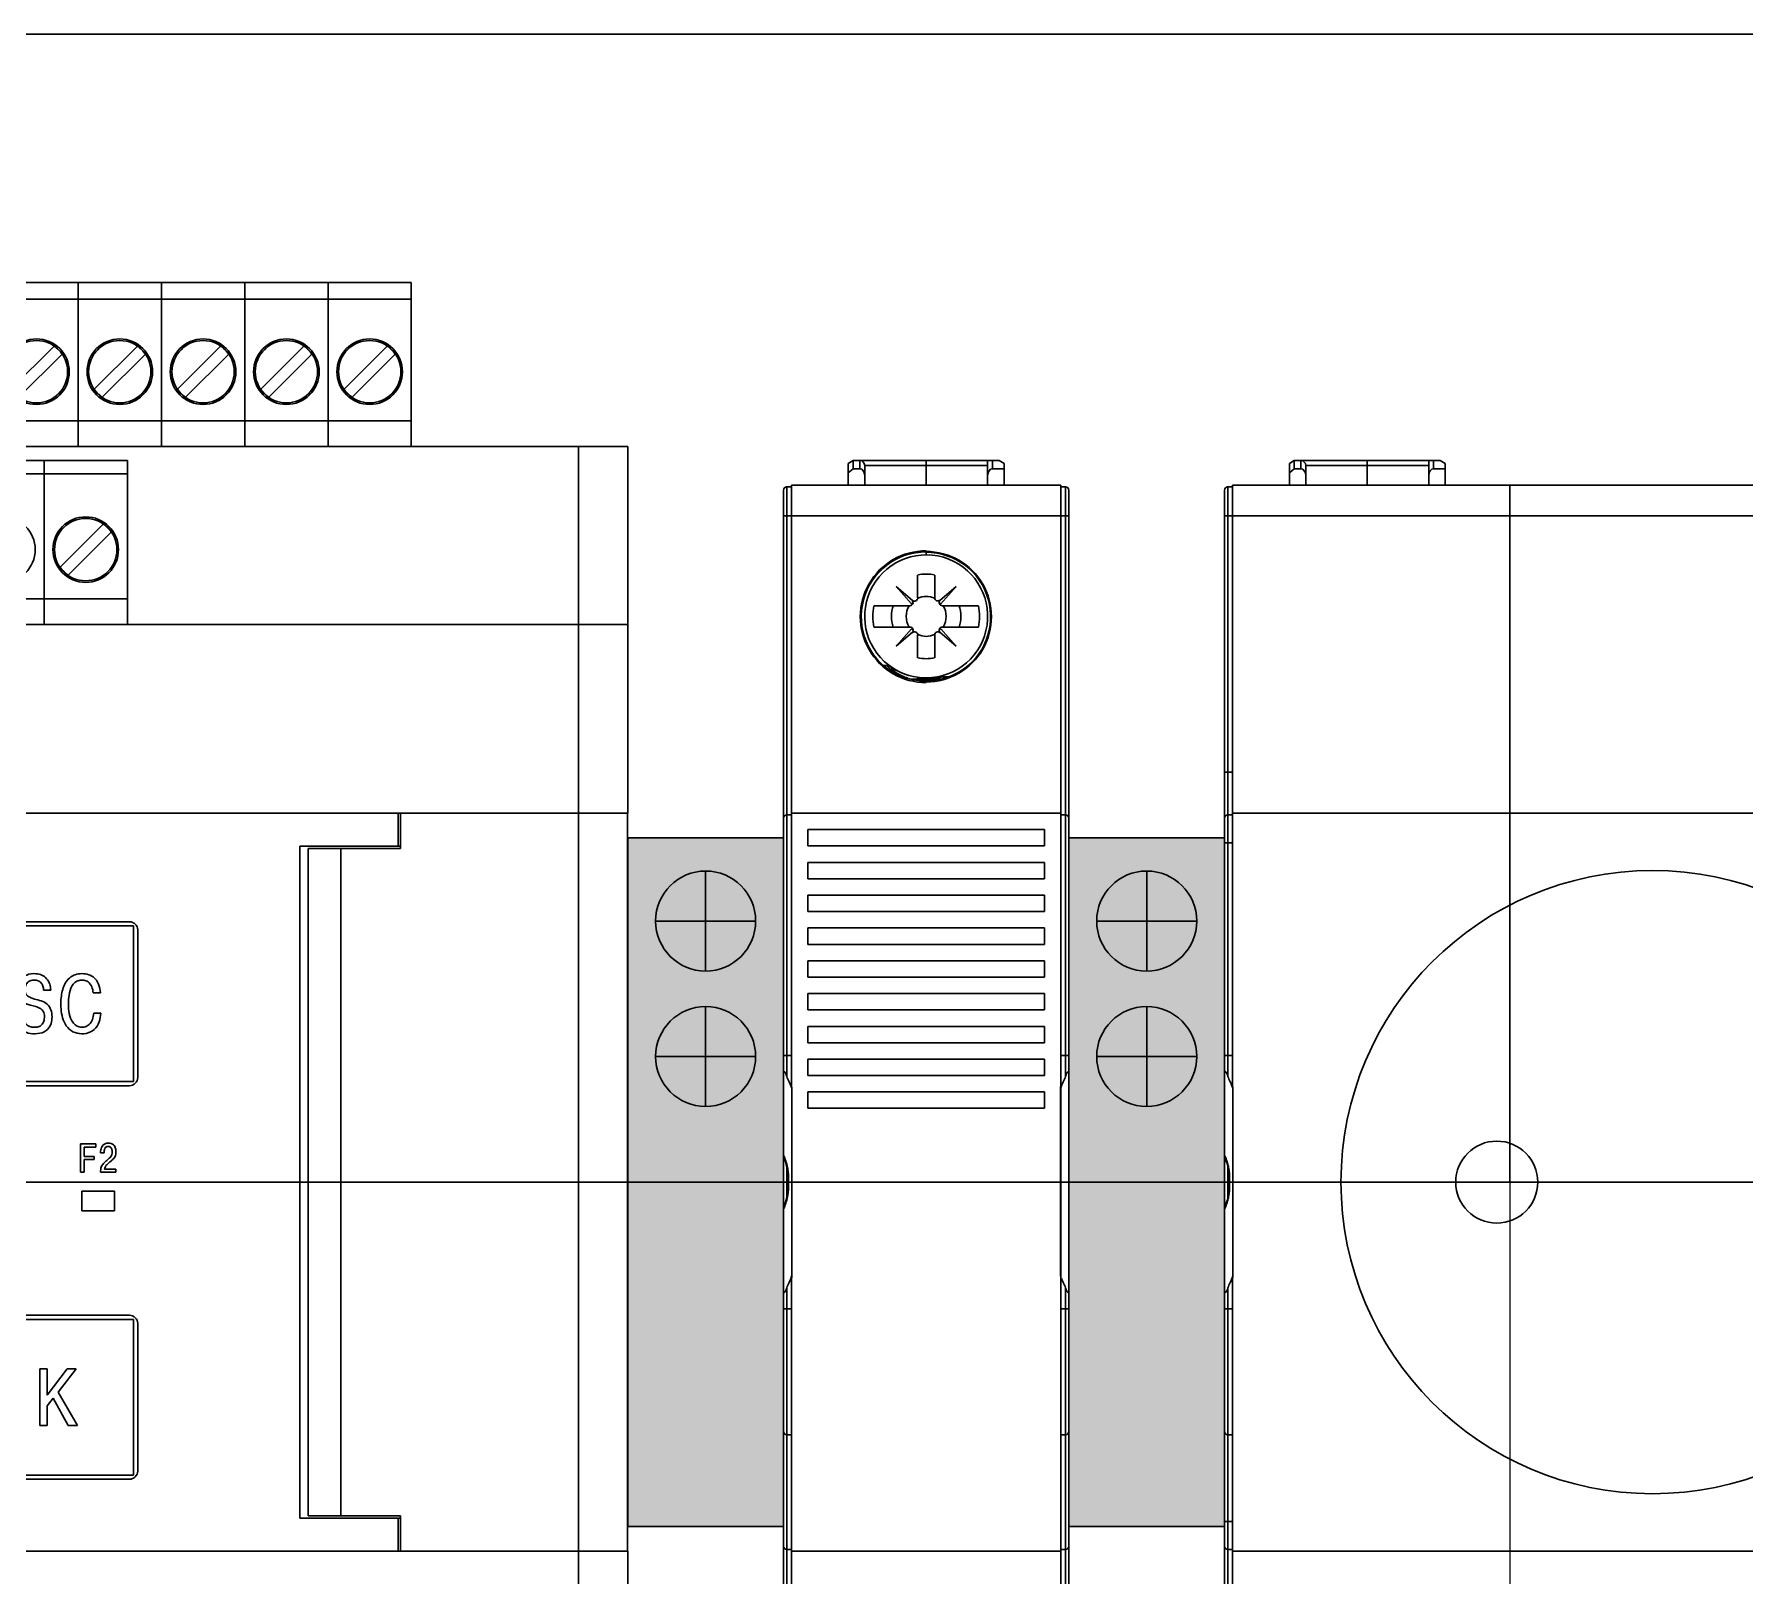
# Model space of a CAD drawing. Header units: millimetres. Extents: x 0 to 53000, y -591 to 24400.
# Drawn here: x 11637.1 to 11741.4, y 2827.8 to 2921.8 of the extents above; entities that cross this region are included whole.
import ezdxf
from ezdxf.enums import TextEntityAlignment as Align

# ---------------------------------------------------------------- set-up
doc = ezdxf.new("R2010")
doc.units = ezdxf.units.MM
doc.layers.add('КК перф 40х60', color=6, linetype='Continuous', lineweight=30)
doc.layers.add('Основная', color=7, linetype='Continuous', lineweight=30)
doc.layers.add('Привязки', color=2, linetype='Continuous', lineweight=0, plot=False, transparency=0.8)
doc.styles.add('текст', font='isocpeui.ttf')

# ---------------------------------------------------------------- blocks, each defined once
blk = doc.blocks.new('Звонок HA')
at = {"layer": 'Основная'}
for p, q in [((4.25, 44), (3.95, 43.83)), ((3.95, 42.5), (3.95, 43.83)), ((4.25, 43.5), (4.25, 44)), ((13.15, 44), (4.25, 44)), ((4.65, 43.5), (4.65, 44)), ((8.7, 42.5), (8.7, 44)), ((12.45, 42.5), (12.45, 44)), ((12.75, 44), (12.75, 43.5)), ((13.45, 43.83), (13.15, 44)), ((13.45, 42.5), (13.45, 43.83)), ((4.25, 43.5), (3.95, 43.26)), ((4.25, 43.5), (4.65, 43.5)), ((4.95, 42.5), (4.95, 43.7)), ((12.45, 43.7), (4.95, 43.7)), ((12.75, 43.5), (13.45, 43.5)), ((0, 42.2), (0, 6.61)), ((0.2, 42.4), (0.2, 6.45)), ((0.2, 42.4), (0.49, 42.4)), ((0.49, 5.74), (0.49, 42.5)), ((16.91, 42.5), (0.49, 42.5)), ((16.91, 5.74), (16.91, 42.5)), ((16.91, -42.5), (16.91, 42.5)), ((17.2, 42.4), (16.91, 42.4)), ((17.2, 6.45), (17.2, 42.4)), ((17.4, -42.2), (17.4, 42.2)), ((0.2, 40.63), (0.49, 40.63)), ((16.91, 40.64), (0.49, 40.64)), ((17.2, 40.63), (16.91, 40.63)), ((8.7, 38.43), (8.35, 38.43)), ((8.7, 38.42), (8.7, 38.47)), ((8.7, 38.42), (8.7, 38.25)), ((8.18, 35.63), (8.18, 37.02)), ((9.22, 37.02), (9.22, 35.64)), ((6.88, 36.32), (7.8, 35.26)), ((7.87, 35.46), (6.88, 36.32)), ((10.52, 36.32), (9.53, 35.46)), ((9.6, 35.26), (10.52, 36.32)), ((5.52, 35.15), (7.7, 35.15)), ((7.8, 35.26), (7.9, 35.37)), ((9.5, 35.37), (9.6, 35.26)), ((9.69, 35.15), (11.89, 35.15)), ((7.71, 33.85), (5.52, 33.85)), ((7.8, 33.74), (6.88, 32.68)), ((6.88, 32.68), (7.89, 33.55)), ((7.91, 33.63), (7.8, 33.74)), ((9.6, 33.74), (9.5, 33.63)), ((9.53, 33.54), (10.52, 32.68)), ((10.52, 32.68), (9.6, 33.74)), ((11.89, 33.85), (9.69, 33.85)), ((8.18, 33.36), (8.18, 31.98)), ((9.22, 33.36), (9.22, 31.98)), ((6.09, 31.51), (6.33, 31.51)), ((6.93, 31), (6.82, 31)), ((7.41, 30.77), (7.34, 30.77)), ((8.7, 30.73), (7.8, 30.67)), ((8.7, 30.65), (8.08, 30.6)), ((8.7, 30.75), (8.7, 30.73)), ((8.7, 30.65), (8.7, 30.73)), ((8.7, 30.5), (8.7, 30.65)), ((8.7, 30.65), (9.5, 30.65)), ((8.89, 30.59), (8.7, 30.59)), ((10.08, 30.81), (9.63, 30.81)), ((0.2, 22.4), (0.49, 22.4)), ((16.91, 22.5), (0.49, 22.5)), ((0.49, 22.5), (1.49, 22.5)), ((16.91, 22.5), (15.91, 22.5)), ((17.2, 22.4), (16.91, 22.4)), ((15.91, 21.5), (1.49, 21.5)), ((1.49, 21.5), (1.49, 20.5)), ((15.91, 20.5), (15.91, 21.5)), ((1.49, 20.5), (15.91, 20.5)), ((15.91, 19.5), (1.49, 19.5)), ((1.49, 19.5), (1.49, 18.5)), ((15.91, 18.5), (15.91, 19.5)), ((1.49, 18.5), (15.91, 18.5)), ((15.91, 17.5), (1.49, 17.5)), ((1.49, 17.5), (1.49, 16.5)), ((15.91, 16.5), (15.91, 17.5)), ((1.49, 16.5), (15.91, 16.5)), ((15.91, 15.5), (1.49, 15.5)), ((1.49, 15.5), (1.49, 14.5)), ((15.91, 14.5), (15.91, 15.5)), ((1.49, 14.5), (15.91, 14.5)), ((15.91, 13.5), (1.49, 13.5)), ((1.49, 13.5), (1.49, 12.5)), ((15.91, 12.5), (15.91, 13.5)), ((1.49, 12.5), (15.91, 12.5)), ((15.91, 11.5), (1.49, 11.5)), ((1.49, 11.5), (1.49, 10.5)), ((15.91, 10.5), (15.91, 11.5)), ((1.49, 10.5), (15.91, 10.5)), ((15.91, 9.5), (1.49, 9.5)), ((1.49, 9.5), (1.49, 8.5)), ((15.91, 8.5), (15.91, 9.5)), ((1.49, 8.5), (15.91, 8.5)), ((0.2, 7.73), (0.49, 7.73)), ((15.91, 7.5), (1.49, 7.5)), ((1.49, 7.5), (1.49, 6.5)), ((15.91, 6.5), (15.91, 7.5)), ((17.2, 7.73), (16.91, 7.73)), ((0, -6.61), (0, 6.61)), ((1.49, 6.5), (15.91, 6.5)), ((0.45, 5.88), (0.49, 5.88)), ((0.5, -5.73), (0.5, 5.73)), ((15.91, 5.5), (1.49, 5.5)), ((1.49, 5.5), (1.49, 4.5)), ((15.91, 4.5), (15.91, 5.5)), ((16.9, 5.73), (16.9, -5.73)), ((16.95, 5.88), (16.91, 5.88)), ((1.49, 4.5), (15.91, 4.5)), ((0.2, -0.96), (0.2, 0.96)), ((0.45, -5.88), (0.49, -5.88)), ((0.49, -42.5), (0.49, -5.74)), ((16.91, -42.5), (16.91, -5.74)), ((0, -6.61), (0, -42.2)), ((0.2, -6.45), (0.2, -42.4)), ((17.2, -42.4), (17.2, -6.45)), ((0.2, -7.73), (0.49, -7.73)), ((17.2, -7.73), (16.91, -7.73)), ((0.2, -15.4), (0.49, -15.4)), ((17.2, -15.4), (16.91, -15.4)), ((0.2, -22.4), (0.49, -22.4)), ((16.91, -22.5), (0.49, -22.5)), ((17.2, -22.4), (16.91, -22.4))]:
    blk.add_line(p, q, dxfattribs=at)
for points in [[(6.94, 31.02), (6.91, 31.04), (6.87, 31.06), (6.84, 31.08), (6.82, 31.1), (6.79, 31.12), (6.77, 31.14), (6.75, 31.15), (6.73, 31.16), (6.72, 31.18), (6.7, 31.19), (6.69, 31.2), (6.68, 31.2), (6.68, 31.21), (6.67, 31.21), (6.67, 31.21)], [(7.46, 30.77), (7.4, 30.8), (7.34, 30.82), (7.28, 30.85), (7.22, 30.87), (7.17, 30.9), (7.12, 30.92), (7.07, 30.95), (7.02, 30.97), (6.98, 31), (6.94, 31.02)], [(7.61, 30.72), (7.53, 30.75), (7.46, 30.77)], [(8.7, 30.55), (8.61, 30.55), (8.5, 30.55), (8.4, 30.56), (8.3, 30.57), (8.2, 30.58), (8.1, 30.6), (8.01, 30.62), (7.92, 30.63), (7.84, 30.65), (7.76, 30.68), (7.68, 30.7), (7.61, 30.72)], [(0.03, 1.45), (0.06, 1.39), (0.12, 1.24), (0.17, 1.08), (0.21, 0.93), (0.24, 0.77), (0.26, 0.62), (0.28, 0.46), (0.29, 0.31), (0.3, 0.15), (0.3, 0)], [(0.3, 0), (0.3, -0.14), (0.29, -0.3), (0.28, -0.46), (0.26, -0.62), (0.24, -0.77), (0.21, -0.93), (0.17, -1.08), (0.12, -1.23), (0.06, -1.39), (0.03, -1.45)]]:
    blk.add_lwpolyline(points, dxfattribs=at)
for centre, radius, start, end in [((4.65, 43.7), 0.3, 0, 90), ((0.2, 42.2), 0.2, 90, 180), ((0.2, 42.2), 0.2, 98.0214, 100.1321), ((17.2, 42.2), 0.2, 0, 90), ((8.7, 34.5), 3.75, 270, 237.5106), ((8.7, 34.5), 2.58, 78.463, 101.537), ((7.7, 35.35), 0.2, 270, 45.4387), ((7.99, 35.63), 0.2, 225.4387, 0), ((8.7, 34.5), 1.22, 65.0308, 114.9692), ((9.41, 35.64), 0.2, 180, 314.427), ((9.69, 35.35), 0.2, 134.427, 270), ((8.7, 34.5), 3.25, 168.463, 191.537), ((8.7, 34.5), 2.12, 162.1391, 197.8609), ((8.7, 34.5), 1.22, 147.8061, 180), ((8.7, 34.5), 1.22, 180, 212.1939), ((8.7, 34.5), 1.22, 327.8061, 32.1939), ((8.7, 34.5), 2.12, 342.1391, 17.8609), ((8.7, 34.5), 3.25, 348.4677, 11.5323), ((7.71, 33.65), 0.2, 313.0821, 90), ((7.99, 33.36), 0.2, 0, 133.0821), ((8.7, 34.5), 1.22, 245.0308, 294.9692), ((9.41, 33.36), 0.2, 45.573, 180), ((9.69, 33.65), 0.2, 90, 225.573), ((8.7, 34.5), 3.75, 237.5102, 270), ((8.7, 34.5), 2.58, 258.463, 281.537), ((8.66, 33.99), 3.43, 248.4437, 251.0613), ((8.72, 34.26), 3.71, 269.0949, 269.6269), ((0.2, 22.2), 0.2, 90, 180), ((17.2, 22.2), 0.2, 0, 90), ((-3.27, 0.06), 3.63, 25.1846, 25.5893), ((-3.27, -0.06), 3.63, 334.4106, 334.8154), ((0.2, -15.2), 0.2, 180, 270), ((17.2, -15.2), 0.2, 270, 0), ((0.2, -22.2), 0.2, 180, 270), ((17.2, -22.2), 0.2, 270, 0)]:
    blk.add_arc(centre, radius, start, end, dxfattribs=at)
for centre, major_axis, ratio, start_param, end_param in [((4.65, 43.08), (0, 0.424), 0.707107, -1.570796, 0), ((12.75, 43.08), (0, -0.424), 0.707107, 3.141593, 4.712389), ((8.7, 34.48), (-0.96, 3.84), 0.999989, -0.244062, 2.364686), ((8.7, 34.48), (0, 4.02), 0.99999, 0, 3.141593), ((8.7, 34.48), (0, 3.98), 0.999992, -3.141593, 0), ((8.7, 34.48), (0.49, 3.9), 0.999992, -2.464465, 0.123964), ((8.69, 34.14), (0.08, 3.61), 0.995002, 2.648644, 2.797291)]:
    blk.add_ellipse(centre, major_axis=major_axis, ratio=ratio, start_param=start_param, end_param=end_param, dxfattribs=at)
for points, knots in [([(0, 40.62), (0, 40.62), (0, 40.62), (0, 40.62), (0.01, 40.62), (0.02, 40.62), (0.04, 40.63), (0.06, 40.63), (0.09, 40.63), (0.12, 40.63), (0.16, 40.63), (0.19, 40.63), (0.2, 40.63)], [0, 0, 0, 0, 0.008294, 0.024077, 0.048626, 0.082035, 0.174467, 0.298258, 0.448803, 0.620399, 0.806492, 1, 1, 1, 1]), ([(17.4, 40.62), (17.4, 40.62), (17.4, 40.62), (17.4, 40.62), (17.39, 40.62), (17.38, 40.62), (17.36, 40.63), (17.34, 40.63), (17.31, 40.63), (17.28, 40.63), (17.24, 40.63), (17.21, 40.63), (17.2, 40.63)], [0, 0, 0, 0, 0.008294, 0.024077, 0.048626, 0.082035, 0.174467, 0.298258, 0.448803, 0.620399, 0.806492, 1, 1, 1, 1]), ([(6.33, 31.51), (6.33, 31.51), (6.33, 31.51), (6.32, 31.51), (6.32, 31.5), (6.32, 31.5), (6.32, 31.49), (6.32, 31.49), (6.32, 31.48), (6.33, 31.47), (6.35, 31.45), (6.37, 31.42), (6.4, 31.39), (6.43, 31.36), (6.47, 31.32), (6.54, 31.26), (6.64, 31.19), (6.77, 31.09), (6.87, 31.03), (6.93, 31)], [0, 0, 0, 0, 0.007018, 0.012553, 0.017389, 0.022644, 0.029231, 0.037639, 0.048102, 0.06074, 0.092744, 0.133867, 0.184095, 0.243299, 0.311264, 0.3877, 0.564453, 0.769976, 1, 1, 1, 1]), ([(6.69, 31.34), (6.64, 31.36), (6.58, 31.39), (6.5, 31.44), (6.45, 31.46), (6.41, 31.48), (6.38, 31.5), (6.35, 31.51), (6.34, 31.51), (6.33, 31.51)], [0, 0, 0, 0, 0.379747, 0.538845, 0.676267, 0.791342, 0.883621, 0.952977, 1, 1, 1, 1]), ([(6.67, 31.21), (6.66, 31.22), (6.65, 31.23), (6.63, 31.25), (6.61, 31.27), (6.6, 31.28), (6.59, 31.29), (6.59, 31.3), (6.59, 31.3), (6.59, 31.31), (6.59, 31.31), (6.6, 31.31), (6.6, 31.31), (6.6, 31.31)], [0, 0, 0, 0, 0.240117, 0.4434, 0.609549, 0.738805, 0.832444, 0.867128, 0.895132, 0.918769, 0.941698, 0.967862, 1, 1, 1, 1]), ([(6.6, 31.31), (6.6, 31.31), (6.61, 31.31), (6.63, 31.31), (6.65, 31.3), (6.69, 31.29), (6.73, 31.27), (6.79, 31.25), (6.88, 31.21), (6.95, 31.18), (7, 31.16)], [0, 0, 0, 0, 0.019291, 0.044246, 0.111993, 0.203835, 0.319392, 0.457899, 0.618335, 1, 1, 1, 1]), ([(7.4, 30.8), (7.31, 30.83), (7.16, 30.9), (6.96, 31.01), (6.81, 31.1), (6.72, 31.17), (6.69, 31.2), (6.67, 31.21)], [0, 0, 0, 0, 0.31596, 0.595391, 0.826826, 0.921237, 1, 1, 1, 1]), ([(7.54, 30.72), (7.54, 30.72), (7.53, 30.72), (7.52, 30.72), (7.51, 30.72), (7.48, 30.73), (7.46, 30.74), (7.44, 30.74), (7.4, 30.75), (7.36, 30.77), (7.3, 30.79), (7.25, 30.81), (7.19, 30.83), (7.12, 30.86), (7.02, 30.9), (6.91, 30.95), (6.8, 31.01), (6.73, 31.05), (6.7, 31.07)], [0, 0, 0, 0, 0.005458, 0.013291, 0.03389, 0.058559, 0.085593, 0.114115, 0.143649, 0.204724, 0.267565, 0.331589, 0.39648, 0.46205, 0.594753, 0.729025, 0.864326, 1, 1, 1, 1]), ([(7.41, 30.77), (7.42, 30.77), (7.43, 30.76), (7.46, 30.75), (7.48, 30.75), (7.49, 30.74), (7.5, 30.74), (7.51, 30.73), (7.52, 30.73), (7.53, 30.73), (7.53, 30.72), (7.53, 30.72), (7.54, 30.72), (7.54, 30.72), (7.54, 30.72), (7.54, 30.72), (7.54, 30.72), (7.54, 30.72), (7.54, 30.72), (7.54, 30.72)], [0, 0, 0, 0, 0.177438, 0.349744, 0.514857, 0.593714, 0.669295, 0.740714, 0.806733, 0.865693, 0.915298, 0.935731, 0.952732, 0.965958, 0.975151, 0.98038, 0.983704, 0.989826, 1, 1, 1, 1]), ([(8.67, 30.55), (8.47, 30.55), (8.09, 30.59), (7.72, 30.68), (7.54, 30.74)], [0, 0, 0, 0, 0.512397, 1, 1, 1, 1]), ([(9.63, 30.81), (9.62, 30.81), (9.6, 30.81), (9.57, 30.8), (9.54, 30.8), (9.47, 30.79), (9.39, 30.78), (9.27, 30.76), (9.13, 30.75), (8.94, 30.73), (8.8, 30.73), (8.7, 30.73)], [0, 0, 0, 0, 0.023304, 0.05548, 0.095738, 0.143181, 0.255996, 0.387171, 0.531126, 0.683471, 1, 1, 1, 1]), ([(8.7, 30.65), (8.76, 30.65), (8.88, 30.65), (9.06, 30.66), (9.2, 30.68), (9.31, 30.7), (9.38, 30.72), (9.45, 30.73), (9.5, 30.75), (9.54, 30.76), (9.56, 30.77), (9.58, 30.77), (9.6, 30.78), (9.62, 30.79), (9.63, 30.79), (9.64, 30.8), (9.64, 30.8), (9.64, 30.8), (9.64, 30.8), (9.64, 30.81), (9.64, 30.81), (9.64, 30.81), (9.63, 30.81), (9.63, 30.81), (9.63, 30.81)], [0, 0, 0, 0, 0.186183, 0.368913, 0.543145, 0.625037, 0.702028, 0.772811, 0.835875, 0.863994, 0.889549, 0.912325, 0.932118, 0.948739, 0.962035, 0.971902, 0.975546, 0.978354, 0.981777, 0.98313, 0.984932, 0.987454, 0.990789, 1, 1, 1, 1]), ([(8.7, 30.59), (8.72, 30.59), (8.76, 30.59), (8.8, 30.59), (8.82, 30.59)], [0, 0, 0, 0, 0.516289, 1, 1, 1, 1]), ([(8.82, 30.59), (8.9, 30.59), (9.07, 30.59), (9.4, 30.63), (9.82, 30.72), (10.3, 30.89), (10.61, 31.05), (10.76, 31.14)], [0, 0, 0, 0, 0.121776, 0.244126, 0.491017, 0.74288, 1, 1, 1, 1]), ([(0, 7.72), (0, 7.72), (0, 7.72), (0, 7.73), (0.01, 7.73), (0.02, 7.73), (0.02, 7.73), (0.03, 7.73), (0.05, 7.73), (0.06, 7.73), (0.09, 7.73), (0.12, 7.73), (0.16, 7.73), (0.19, 7.73), (0.2, 7.73)], [0, 0, 0, 0, 0.006112, 0.020951, 0.045011, 0.078174, 0.120154, 0.170571, 0.228947, 0.294727, 0.44592, 0.618366, 0.805443, 1, 1, 1, 1]), ([(17.4, 7.72), (17.4, 7.72), (17.4, 7.72), (17.4, 7.73), (17.39, 7.73), (17.38, 7.73), (17.38, 7.73), (17.37, 7.73), (17.35, 7.73), (17.34, 7.73), (17.31, 7.73), (17.28, 7.73), (17.24, 7.73), (17.21, 7.73), (17.2, 7.73)], [0, 0, 0, 0, 0.006113, 0.020951, 0.045012, 0.078173, 0.120154, 0.170572, 0.228946, 0.294729, 0.44592, 0.618367, 0.805444, 1, 1, 1, 1]), ([(0.2, 6.45), (0.19, 6.47), (0.18, 6.51), (0.16, 6.56), (0.14, 6.6), (0.13, 6.62), (0.11, 6.65), (0.1, 6.68), (0.09, 6.7), (0.08, 6.71), (0.07, 6.72), (0.06, 6.73), (0.05, 6.74), (0.04, 6.74), (0.04, 6.75), (0.03, 6.74), (0.02, 6.73), (0.01, 6.71), (0, 6.67), (0, 6.63), (0, 6.61)], [0, 0, 0, 0, 0.12543, 0.250803, 0.31323, 0.375277, 0.4367, 0.497111, 0.555848, 0.584244, 0.611678, 0.637778, 0.662035, 0.684082, 0.694716, 0.705833, 0.732341, 0.765588, 0.841215, 1, 1, 1, 1]), ([(0.45, 5.88), (0.43, 5.92), (0.4, 6), (0.31, 6.19), (0.24, 6.34), (0.2, 6.45)], [0, 0, 0, 0, 0.192809, 0.427431, 1, 1, 1, 1]), ([(17.2, 6.45), (17.16, 6.34), (17.09, 6.19), (17, 6), (16.97, 5.92), (16.95, 5.88)], [0, 0, 0, 0, 0.572569, 0.807191, 1, 1, 1, 1]), ([(17.4, 6.61), (17.4, 6.63), (17.4, 6.67), (17.39, 6.71), (17.38, 6.73), (17.37, 6.74), (17.36, 6.75), (17.36, 6.74), (17.35, 6.74), (17.34, 6.73), (17.33, 6.72), (17.32, 6.71), (17.31, 6.7), (17.3, 6.68), (17.29, 6.65), (17.27, 6.62), (17.26, 6.6), (17.24, 6.56), (17.22, 6.51), (17.21, 6.47), (17.2, 6.45)], [0, 0, 0, 0, 0.158787, 0.234419, 0.267664, 0.294174, 0.305289, 0.315921, 0.337967, 0.362224, 0.388323, 0.415756, 0.444153, 0.502889, 0.5633, 0.624723, 0.68677, 0.749197, 0.87457, 1, 1, 1, 1]), ([(0.49, 5.74), (0.49, 5.75), (0.48, 5.8), (0.46, 5.85), (0.45, 5.88)], [0, 0, 0, 0, 0.255977, 1, 1, 1, 1]), ([(0.49, 5.85), (0.49, 5.84), (0.5, 5.8), (0.5, 5.76), (0.5, 5.73)], [0, 0, 0, 0, 0.243379, 1, 1, 1, 1]), ([(16.9, 5.73), (16.9, 5.74), (16.9, 5.78), (16.9, 5.82), (16.91, 5.85)], [0, 0, 0, 0, 0.257159, 1, 1, 1, 1]), ([(16.95, 5.88), (16.95, 5.87), (16.93, 5.82), (16.92, 5.78), (16.91, 5.74)], [0, 0, 0, 0, 0.245337, 1, 1, 1, 1]), ([(0.03, 1.45), (0.02, 1.47), (0, 1.52), (0, 1.57), (0, 1.6)], [0, 0, 0, 0, 0.495069, 1, 1, 1, 1]), ([(0.01, 1.61), (0.04, 1.55), (0.09, 1.43), (0.15, 1.25), (0.21, 1.06), (0.25, 0.86), (0.28, 0.66), (0.31, 0.37), (0.31, 0.15), (0.31, 0)], [0, 0, 0, 0, 0.113595, 0.22929, 0.348496, 0.47193, 0.599594, 0.730886, 1, 1, 1, 1]), ([(0.31, 0), (0.31, -0.15), (0.31, -0.37), (0.28, -0.66), (0.25, -0.86), (0.21, -1.06), (0.15, -1.25), (0.09, -1.43), (0.04, -1.55), (0.01, -1.61)], [0, 0, 0, 0, 0.269114, 0.400406, 0.52807, 0.651504, 0.77071, 0.886405, 1, 1, 1, 1]), ([(0.03, -1.45), (0.02, -1.47), (0, -1.52), (0, -1.57), (0, -1.6)], [0, 0, 0, 0, 0.49507, 1, 1, 1, 1]), ([(0.2, -6.45), (0.24, -6.34), (0.31, -6.19), (0.4, -6), (0.43, -5.92), (0.45, -5.88)], [0, 0, 0, 0, 0.572569, 0.807191, 1, 1, 1, 1]), ([(0.45, -5.88), (0.45, -5.87), (0.47, -5.82), (0.48, -5.78), (0.49, -5.74)], [0, 0, 0, 0, 0.245337, 1, 1, 1, 1]), ([(0.5, -5.73), (0.5, -5.74), (0.5, -5.78), (0.5, -5.82), (0.49, -5.85)], [0, 0, 0, 0, 0.257159, 1, 1, 1, 1]), ([(16.95, -5.88), (16.97, -5.92), (17, -6), (17.09, -6.19), (17.16, -6.34), (17.2, -6.45)], [0, 0, 0, 0, 0.192809, 0.427431, 1, 1, 1, 1]), ([(0, -6.61), (0, -6.63), (0, -6.67), (0.01, -6.71), (0.02, -6.73), (0.03, -6.74), (0.04, -6.75), (0.04, -6.74), (0.05, -6.74), (0.06, -6.73), (0.07, -6.72), (0.08, -6.71), (0.09, -6.7), (0.1, -6.68), (0.11, -6.65), (0.13, -6.62), (0.14, -6.6), (0.16, -6.56), (0.18, -6.51), (0.19, -6.47), (0.2, -6.45)], [0, 0, 0, 0, 0.158789, 0.234419, 0.26766, 0.294164, 0.305277, 0.315911, 0.337951, 0.362207, 0.388306, 0.41574, 0.444136, 0.502874, 0.563286, 0.624711, 0.68676, 0.749189, 0.874566, 1, 1, 1, 1]), ([(17.2, -6.45), (17.21, -6.47), (17.22, -6.51), (17.24, -6.56), (17.26, -6.6), (17.27, -6.62), (17.29, -6.65), (17.3, -6.68), (17.31, -6.7), (17.32, -6.71), (17.33, -6.72), (17.34, -6.73), (17.35, -6.74), (17.36, -6.74), (17.36, -6.75), (17.37, -6.74), (17.38, -6.73), (17.39, -6.71), (17.4, -6.67), (17.4, -6.63), (17.4, -6.61)], [0, 0, 0, 0, 0.125429, 0.250801, 0.313227, 0.375275, 0.436697, 0.497107, 0.555844, 0.58424, 0.611673, 0.637773, 0.662031, 0.68408, 0.694713, 0.70583, 0.73234, 0.765588, 0.841216, 1, 1, 1, 1]), ([(0, -7.72), (0, -7.72), (0, -7.72), (0, -7.73), (0.01, -7.73), (0.02, -7.73), (0.02, -7.73), (0.03, -7.73), (0.05, -7.73), (0.06, -7.73), (0.09, -7.73), (0.12, -7.73), (0.16, -7.73), (0.19, -7.73), (0.2, -7.73)], [0, 0, 0, 0, 0.006112, 0.020951, 0.045011, 0.078174, 0.120154, 0.170571, 0.228947, 0.294727, 0.44592, 0.618366, 0.805443, 1, 1, 1, 1]), ([(17.4, -7.72), (17.4, -7.72), (17.4, -7.72), (17.4, -7.73), (17.39, -7.73), (17.38, -7.73), (17.38, -7.73), (17.37, -7.73), (17.35, -7.73), (17.34, -7.73), (17.31, -7.73), (17.28, -7.73), (17.24, -7.73), (17.21, -7.73), (17.2, -7.73)], [0, 0, 0, 0, 0.006112, 0.020951, 0.045012, 0.078174, 0.120154, 0.170571, 0.228948, 0.294727, 0.44592, 0.618366, 0.805443, 1, 1, 1, 1])]:
    blk.add_open_spline(points, degree=3, knots=knots, dxfattribs=at)
at = {"layer": 'Привязки'}
blk.add_line((0, 0), (17.4, 0), dxfattribs=at)
at = {"layer": 'Основная', "style": 'текст'}
blk.add_attdef('№', text='', height=10, dxfattribs=at).set_placement((7.75, -58.95), align=Align.MIDDLE_CENTER)
blk = doc.blocks.new('Розетка на дин-рейку')
at = {"layer": 'Основная', "linetype": 'Continuous'}
for p, q in [((4.25, 44), (3.95, 43.83)), ((3.95, 42.5), (3.95, 43.83)), ((4.25, 43.5), (4.25, 44)), ((13.15, 44), (4.25, 44)), ((4.65, 43.5), (4.65, 44)), ((8.7, 42.5), (8.7, 44)), ((12.45, 42.5), (12.45, 44)), ((12.75, 44), (12.75, 43.5)), ((13.45, 43.83), (13.15, 44)), ((13.45, 42.5), (13.45, 43.83)), ((4.25, 43.5), (3.95, 43.26)), ((4.25, 43.5), (4.65, 43.5)), ((4.95, 42.5), (4.95, 43.7)), ((12.45, 43.7), (4.95, 43.7)), ((12.75, 43.5), (13.45, 43.5)), ((0, 42.2), (0, 6.61)), ((0.2, 42.4), (0.2, 6.45)), ((0.2, 42.4), (0.49, 42.4)), ((0.49, 5.74), (0.49, 42.5)), ((16.91, 42.5), (0.49, 42.5)), ((34.79, 42.5), (17.89, 42.5)), ((0.2, 40.63), (0.49, 40.63)), ((16.91, 40.64), (0.49, 40.64)), ((17.2, 40.63), (16.91, 40.63)), ((17.6, 40.63), (17.89, 40.63)), ((34.79, 40.64), (17.89, 40.64)), ((0.2, 25), (0.49, 25)), ((0.2, 22.4), (0.49, 22.4)), ((17.89, 22.5), (0.49, 22.5)), ((34.79, 22.5), (17.89, 22.5)), ((0.2, 20.7), (0.49, 20.7)), ((0.2, 7.73), (0.49, 7.73)), ((0, -6.61), (0, 6.61)), ((0.45, 5.88), (0.49, 5.88)), ((0.5, -5.73), (0.5, 5.73)), ((0.2, -0.96), (0.2, 0.96)), ((0.45, -5.88), (0.49, -5.88)), ((0.49, -42.5), (0.49, -5.74)), ((0, -6.61), (0, -42.2)), ((0.2, -6.45), (0.2, -42.4)), ((0.2, -7.73), (0.49, -7.73)), ((0.2, -15.4), (0.49, -15.4)), ((0.2, -20.7), (0.49, -20.7)), ((0.2, -22.4), (0.49, -22.4)), ((17.89, -22.5), (0.49, -22.5)), ((34.79, -22.5), (17.89, -22.5))]:
    blk.add_line(p, q, dxfattribs=at)
at = {"layer": 'Основная'}
blk.add_line((16.91, 42.5), (17.89, 42.5), dxfattribs=at)
at = {"layer": 'Основная', "linetype": 'Continuous'}
for points in [[(0.03, 1.45), (0.06, 1.39), (0.12, 1.24), (0.17, 1.08), (0.21, 0.93), (0.24, 0.77), (0.26, 0.62), (0.28, 0.46), (0.29, 0.31), (0.3, 0.15), (0.3, 0)], [(0.3, 0), (0.3, -0.14), (0.29, -0.3), (0.28, -0.46), (0.26, -0.62), (0.24, -0.77), (0.21, -0.93), (0.17, -1.08), (0.12, -1.23), (0.06, -1.39), (0.03, -1.45)]]:
    blk.add_lwpolyline(points, dxfattribs=at)
at = {"layer": 'Основная'}
for centre, radius in [((26.1, 0), 19), ((16.6, 0), 2.5)]:
    blk.add_circle(centre, radius, dxfattribs=at)
at = {"layer": 'Основная', "linetype": 'Continuous'}
for centre, radius, start, end in [((4.65, 43.7), 0.3, 0, 90), ((0.2, 42.2), 0.2, 90, 180), ((0.2, 42.2), 0.2, 98.0214, 100.1321), ((0.2, 22.2), 0.2, 90, 180), ((-3.27, 0.06), 3.63, 25.1846, 25.5893), ((-3.27, -0.06), 3.63, 334.4106, 334.8154), ((0.2, -15.2), 0.2, 180, 270), ((0.2, -22.2), 0.2, 180, 270)]:
    blk.add_arc(centre, radius, start, end, dxfattribs=at)
for centre, major_axis, start_param, end_param in [((4.65, 43.08), (0, 0.424), -1.570796, 0), ((12.75, 43.08), (0, -0.424), 3.141593, 4.712389)]:
    blk.add_ellipse(centre, major_axis=major_axis, ratio=0.707107, start_param=start_param, end_param=end_param, dxfattribs=at)
for points, knots in [([(0, 40.62), (0, 40.62), (0, 40.62), (0, 40.62), (0.01, 40.62), (0.02, 40.62), (0.04, 40.63), (0.06, 40.63), (0.09, 40.63), (0.12, 40.63), (0.16, 40.63), (0.19, 40.63), (0.2, 40.63)], [0, 0, 0, 0, 0.008294, 0.024077, 0.048626, 0.082035, 0.174467, 0.298258, 0.448803, 0.620399, 0.806492, 1, 1, 1, 1]), ([(17.4, 40.62), (17.4, 40.62), (17.4, 40.62), (17.4, 40.62), (17.39, 40.62), (17.38, 40.62), (17.36, 40.63), (17.34, 40.63), (17.31, 40.63), (17.28, 40.63), (17.24, 40.63), (17.21, 40.63), (17.2, 40.63)], [0, 0, 0, 0, 0.008294, 0.024077, 0.048626, 0.082035, 0.174467, 0.298258, 0.448803, 0.620399, 0.806492, 1, 1, 1, 1]), ([(17.4, 40.62), (17.4, 40.62), (17.4, 40.62), (17.4, 40.62), (17.41, 40.62), (17.42, 40.62), (17.44, 40.63), (17.46, 40.63), (17.49, 40.63), (17.52, 40.63), (17.56, 40.63), (17.59, 40.63), (17.6, 40.63)], [0, 0, 0, 0, 0.008294, 0.024077, 0.048626, 0.082035, 0.174467, 0.298258, 0.448803, 0.620399, 0.806492, 1, 1, 1, 1]), ([(0, 24.99), (0, 24.99), (0, 24.99), (0, 24.99), (0.01, 24.99), (0.02, 24.99), (0.02, 24.99), (0.03, 24.99), (0.05, 24.99), (0.06, 24.99), (0.09, 25), (0.12, 25), (0.16, 25), (0.19, 25), (0.2, 25)], [0, 0, 0, 0, 0.005895, 0.020644, 0.044651, 0.077778, 0.119734, 0.170138, 0.228512, 0.294299, 0.445542, 0.618083, 0.805291, 1, 1, 1, 1]), ([(0, 20.68), (0, 20.68), (0, 20.68), (0, 20.68), (0.01, 20.68), (0.02, 20.69), (0.04, 20.69), (0.06, 20.69), (0.09, 20.69), (0.14, 20.7), (0.17, 20.7), (0.2, 20.7)], [0, 0, 0, 0, 0.011049, 0.028326, 0.053708, 0.087568, 0.180168, 0.303483, 0.4531, 0.623445, 1, 1, 1, 1]), ([(0, 7.72), (0, 7.72), (0, 7.72), (0, 7.73), (0.01, 7.73), (0.02, 7.73), (0.02, 7.73), (0.03, 7.73), (0.05, 7.73), (0.06, 7.73), (0.09, 7.73), (0.12, 7.73), (0.16, 7.73), (0.19, 7.73), (0.2, 7.73)], [0, 0, 0, 0, 0.006112, 0.020951, 0.045011, 0.078174, 0.120154, 0.170571, 0.228947, 0.294727, 0.44592, 0.618366, 0.805443, 1, 1, 1, 1]), ([(0.2, 6.45), (0.19, 6.47), (0.18, 6.51), (0.16, 6.56), (0.14, 6.6), (0.13, 6.62), (0.11, 6.65), (0.1, 6.68), (0.09, 6.7), (0.08, 6.71), (0.07, 6.72), (0.06, 6.73), (0.05, 6.74), (0.04, 6.74), (0.04, 6.75), (0.03, 6.74), (0.02, 6.73), (0.01, 6.71), (0, 6.67), (0, 6.63), (0, 6.61)], [0, 0, 0, 0, 0.12543, 0.250803, 0.31323, 0.375277, 0.4367, 0.497111, 0.555848, 0.584244, 0.611678, 0.637778, 0.662035, 0.684082, 0.694716, 0.705833, 0.732341, 0.765588, 0.841215, 1, 1, 1, 1]), ([(0.45, 5.88), (0.43, 5.92), (0.4, 6), (0.31, 6.19), (0.24, 6.34), (0.2, 6.45)], [0, 0, 0, 0, 0.192809, 0.427431, 1, 1, 1, 1]), ([(0.49, 5.74), (0.49, 5.75), (0.48, 5.8), (0.46, 5.85), (0.45, 5.88)], [0, 0, 0, 0, 0.255977, 1, 1, 1, 1]), ([(0.49, 5.85), (0.49, 5.84), (0.5, 5.8), (0.5, 5.76), (0.5, 5.73)], [0, 0, 0, 0, 0.243379, 1, 1, 1, 1]), ([(0.03, 1.45), (0.02, 1.47), (0, 1.52), (0, 1.57), (0, 1.6)], [0, 0, 0, 0, 0.495069, 1, 1, 1, 1]), ([(0.01, 1.61), (0.04, 1.55), (0.09, 1.43), (0.15, 1.25), (0.21, 1.06), (0.25, 0.86), (0.28, 0.66), (0.31, 0.37), (0.31, 0.15), (0.31, 0)], [0, 0, 0, 0, 0.113595, 0.22929, 0.348496, 0.47193, 0.599594, 0.730886, 1, 1, 1, 1]), ([(0.31, 0), (0.31, -0.15), (0.31, -0.37), (0.28, -0.66), (0.25, -0.86), (0.21, -1.06), (0.15, -1.25), (0.09, -1.43), (0.04, -1.55), (0.01, -1.61)], [0, 0, 0, 0, 0.269114, 0.400406, 0.52807, 0.651504, 0.77071, 0.886405, 1, 1, 1, 1]), ([(0.03, -1.45), (0.02, -1.47), (0, -1.52), (0, -1.57), (0, -1.6)], [0, 0, 0, 0, 0.49507, 1, 1, 1, 1]), ([(0.2, -6.45), (0.24, -6.34), (0.31, -6.19), (0.4, -6), (0.43, -5.92), (0.45, -5.88)], [0, 0, 0, 0, 0.572569, 0.807191, 1, 1, 1, 1]), ([(0.45, -5.88), (0.45, -5.87), (0.47, -5.82), (0.48, -5.78), (0.49, -5.74)], [0, 0, 0, 0, 0.245337, 1, 1, 1, 1]), ([(0.5, -5.73), (0.5, -5.74), (0.5, -5.78), (0.5, -5.82), (0.49, -5.85)], [0, 0, 0, 0, 0.257159, 1, 1, 1, 1]), ([(0, -6.61), (0, -6.63), (0, -6.67), (0.01, -6.71), (0.02, -6.73), (0.03, -6.74), (0.04, -6.75), (0.04, -6.74), (0.05, -6.74), (0.06, -6.73), (0.07, -6.72), (0.08, -6.71), (0.09, -6.7), (0.1, -6.68), (0.11, -6.65), (0.13, -6.62), (0.14, -6.6), (0.16, -6.56), (0.18, -6.51), (0.19, -6.47), (0.2, -6.45)], [0, 0, 0, 0, 0.158789, 0.234419, 0.26766, 0.294164, 0.305277, 0.315911, 0.337951, 0.362207, 0.388306, 0.41574, 0.444136, 0.502874, 0.563286, 0.624711, 0.68676, 0.749189, 0.874566, 1, 1, 1, 1]), ([(0, -7.72), (0, -7.72), (0, -7.72), (0, -7.73), (0.01, -7.73), (0.02, -7.73), (0.02, -7.73), (0.03, -7.73), (0.05, -7.73), (0.06, -7.73), (0.09, -7.73), (0.12, -7.73), (0.16, -7.73), (0.19, -7.73), (0.2, -7.73)], [0, 0, 0, 0, 0.006112, 0.020951, 0.045011, 0.078174, 0.120154, 0.170571, 0.228947, 0.294727, 0.44592, 0.618366, 0.805443, 1, 1, 1, 1]), ([(0, -20.68), (0, -20.68), (0, -20.68), (0, -20.68), (0.01, -20.68), (0.02, -20.69), (0.04, -20.69), (0.06, -20.69), (0.09, -20.69), (0.14, -20.7), (0.17, -20.7), (0.2, -20.7)], [0, 0, 0, 0, 0.011071, 0.028361, 0.053751, 0.087615, 0.180217, 0.303528, 0.453137, 0.623472, 1, 1, 1, 1])]:
    blk.add_open_spline(points, degree=3, knots=knots, dxfattribs=at)
at = {"layer": 'Привязки'}
for p, q in [((17.4, 0), (17.4, 42.5)), ((17.4, 42.5), (17.4, -42.5)), ((0, 0), (51.7, 0))]:
    blk.add_line(p, q, dxfattribs=at)
at = {"layer": 'Основная', "style": 'текст'}
blk.add_attdef('№', text='', height=10, dxfattribs=at).set_placement((25.78, -58.95), align=Align.MIDDLE_CENTER)
blk = doc.blocks.new('Стопор на DIN')
at = {"layer": 'Основная', "true_color": 0x939598}
h = blk.add_hatch(color=252, dxfattribs=at)
h.dxf.hatch_style = 1
h.paths.add_polyline_path([(0, 21), (-9.5, 21), (-9.5, -21), (0, -21)])
at = {"layer": 'Основная'}
for p, q in [((-9.5, -21), (-9.5, 21)), ((-9.5, 21), (0, 21)), ((0, 21), (0, -21)), ((-4.75, 18.97), (-4.75, 12.87)), ((-4.75, 15.92), (-7.8, 15.92)), ((-7.8, 15.92), (-1.7, 15.92)), ((-4.75, 10.71), (-4.75, 4.6)), ((-7.8, 7.66), (-1.7, 7.66)), ((-9.5, -21), (0, -21))]:
    blk.add_line(p, q, dxfattribs=at)
for centre in [(-4.75, 15.92), (-4.75, 7.66)]:
    blk.add_circle(centre, 3.05, dxfattribs=at)
blk = doc.blocks.new('ПР200')
for p, q in [((59, 54.85), (109.8, 54.85)), ((89.48, 46.42), (89.48, 54.85)), ((94.56, 46.42), (94.56, 54.85)), ((99.64, 46.42), (99.64, 54.85)), ((104.72, 46.42), (104.72, 54.85)), ((109.8, 46.42), (109.8, 54.85)), ((59, 53.85), (109.8, 53.85)), ((88.01, 50.98), (85.38, 48.35)), ((85.87, 47.86), (88.5, 50.49)), ((93.09, 50.98), (90.46, 48.35)), ((90.95, 47.86), (93.58, 50.49)), ((98.17, 50.98), (95.54, 48.35)), ((96.03, 47.86), (98.66, 50.49)), ((103.25, 50.98), (100.62, 48.35)), ((101.11, 47.86), (103.74, 50.49)), ((108.33, 50.98), (105.7, 48.35)), ((106.19, 47.86), (108.82, 50.49)), ((84.4, 46.42), (89.48, 46.42)), ((89.48, 46.42), (94.56, 46.42)), ((89.48, 44.85), (89.48, 46.42)), ((94.56, 46.42), (99.64, 46.42)), ((94.56, 44.85), (94.56, 46.42)), ((99.64, 44.85), (99.64, 46.42)), ((99.64, 46.42), (104.72, 46.42)), ((104.72, 44.85), (104.72, 46.42)), ((104.72, 46.42), (109.8, 46.42)), ((109.8, 44.85), (109.8, 46.42)), ((120, 44.85), (3, 44.85)), ((62, 44), (92.48, 44)), ((87.4, 35.57), (87.4, 44)), ((92.48, 35.57), (92.48, 44)), ((120, 34), (120, 44.85)), ((120, 44.85), (123, 44.85)), ((123, 44.85), (123, 34)), ((82.32, 43.2), (87.4, 43.2)), ((87.4, 43.2), (87.4, 43.22)), ((87.4, 43), (87.4, 43.2)), ((87.4, 43.2), (92.48, 43.2)), ((92.48, 43.2), (92.48, 43.22)), ((92.48, 43), (92.48, 43.2)), ((91.01, 40.13), (88.38, 37.5)), ((88.87, 37.01), (91.5, 39.64)), ((82.32, 35.57), (87.4, 35.57)), ((87.4, 34.97), (87.4, 35.57)), ((87.4, 35.57), (92.48, 35.57)), ((92.48, 34.97), (92.48, 35.57)), ((87.4, 34.6), (87.4, 34.97)), ((87.4, 34), (87.4, 34.6)), ((92.48, 34.6), (92.48, 34.97)), ((92.48, 34), (92.48, 34.6)), ((120, 34), (3, 34)), ((120, 22.5), (120, 34)), ((120, 34), (123, 34)), ((123, 34), (123, 22.5)), ((109, 22.5), (3, 22.5)), ((109, 22.5), (109, 20.49)), ((109.14, 22.5), (109, 22.5)), ((109.14, 20.35), (109.14, 22.5)), ((109.14, 22.5), (120, 22.5)), ((120, 22.5), (120, -22.5)), ((120, 22.5), (122.98, 22.5)), ((122.98, 22.5), (122.98, -22.5)), ((103, 20.49), (109, 20.49)), ((103, 20.49), (103, -20.5)), ((103.5, 20.35), (103.5, -20.35)), ((103.5, 20.35), (105.5, 20.35)), ((105.5, 20.35), (105.5, -20.35)), ((105.5, 20.35), (109.14, 20.35)), ((109, 20.49), (109.14, 20.49)), ((92.61, 15.88), (80.91, 15.88)), ((92.86, 15.63), (80.66, 15.63)), ((92.86, 15.63), (92.86, 6.13)), ((93.11, 6.38), (93.11, 15.38)), ((87.37, 11.71), (87.81, 11.71)), ((90.4, 11.54), (90.84, 11.54)), ((90.87, 10.3), (90.43, 10.3)), ((80.66, 6.13), (92.86, 6.13)), ((80.91, 5.88), (92.61, 5.88)), ((90.55, 2.33), (89.62, 2.33)), ((89.62, 2.33), (89.62, 0.6)), ((89.84, 2.13), (90.55, 2.13)), ((89.84, 1.57), (89.84, 2.13)), ((90.55, 2.13), (90.55, 2.33)), ((90.45, 1.57), (89.84, 1.57)), ((89.84, 0.6), (89.84, 1.37)), ((89.84, 1.37), (90.45, 1.37)), ((90.45, 1.37), (90.45, 1.57)), ((90.85, 1.83), (90.85, 1.78)), ((90.85, 1.78), (91.06, 1.78)), ((91.06, 1.78), (91.06, 1.85)), ((89.62, 0.6), (89.84, 0.6)), ((90.84, 0.6), (91.77, 0.6)), ((91.77, 0.79), (91.08, 0.79)), ((91.77, 0.6), (91.77, 0.79)), ((91.7, -0.55), (89.7, -0.55)), ((89.7, -0.55), (89.7, -1.75)), ((91.7, -1.75), (91.7, -0.55)), ((89.7, -1.75), (91.7, -1.75)), ((92.61, -8.12), (80.91, -8.12)), ((92.86, -8.37), (80.66, -8.37)), ((92.86, -8.37), (92.86, -17.87)), ((93.11, -17.62), (93.11, -8.62)), ((87.58, -11.39), (87.14, -11.39)), ((87.14, -11.39), (87.14, -14.85)), ((88.81, -11.39), (87.58, -13)), ((87.58, -13), (87.58, -11.39)), ((88.26, -12.81), (89.35, -11.39)), ((89.35, -11.39), (88.81, -11.39)), ((87.58, -13.65), (87.95, -13.17)), ((87.95, -13.17), (88.88, -14.85)), ((89.43, -14.85), (88.26, -12.81)), ((87.58, -14.85), (87.58, -13.65)), ((87.14, -14.85), (87.58, -14.85)), ((88.88, -14.85), (89.43, -14.85)), ((80.66, -17.87), (92.86, -17.87)), ((80.91, -18.12), (92.61, -18.12)), ((103, -20.5), (109, -20.5)), ((105.5, -20.35), (103.5, -20.35)), ((109.14, -20.35), (105.5, -20.35)), ((109, -20.5), (109, -22.5)), ((109.14, -20.5), (109, -20.5)), ((109.14, -20.35), (109.14, -22.5)), ((109, -22.5), (3, -22.5)), ((109, -22.5), (109.14, -22.5)), ((109.14, -22.5), (120, -22.5)), ((120, -22.5), (122.98, -22.5)), ((120, -34), (120, -22.5)), ((123, -22.5), (123, -34))]:
    blk.add_line(p, q)
for centre, radius in [((86.94, 49.42), 2), ((86.94, 49.42), 1.9), ((92.02, 49.42), 2), ((92.02, 49.42), 1.9), ((97.1, 49.42), 2), ((97.1, 49.42), 1.9), ((102.18, 49.42), 2), ((102.18, 49.42), 1.9), ((107.26, 49.42), 2), ((107.26, 49.42), 1.9), ((84.86, 38.57), 2), ((89.94, 38.57), 2), ((89.94, 38.57), 1.9)]:
    blk.add_circle(centre, radius)
for centre, radius, start, end in [((86.94, 49.42), 1.89, 34.3365, 55.6635), ((92.02, 49.42), 1.89, 34.3365, 55.6635), ((97.1, 49.42), 1.89, 34.3365, 55.6635), ((102.18, 49.42), 1.89, 34.3365, 55.6635), ((107.26, 49.42), 1.89, 34.3365, 55.6635), ((92.02, 49.42), 1.89, 214.3365, 235.6635), ((97.1, 49.42), 1.89, 214.3365, 235.6635), ((102.18, 49.42), 1.89, 214.3365, 235.6635), ((107.26, 49.42), 1.89, 214.3365, 235.6635), ((89.94, 38.57), 1.89, 34.3365, 55.6635), ((89.94, 38.57), 1.89, 214.3365, 235.6635), ((92.61, 15.38), 0.5, 0, 90), ((92.61, 6.38), 0.5, 270, 0), ((92.61, -8.62), 0.5, 0, 90), ((92.61, -17.62), 0.5, 270, 0)]:
    blk.add_arc(centre, radius, start, end)
for points, knots in [([(87.81, 11.71), (87.8, 11.83), (87.77, 12.08), (87.58, 12.42), (87.27, 12.65), (86.84, 12.74), (86.42, 12.69), (86.09, 12.5), (85.86, 12.25), (85.75, 11.88), (85.76, 11.49), (85.89, 11.16), (86.21, 10.87), (86.64, 10.77), (87.04, 10.67), (87.33, 10.5), (87.44, 10.19), (87.42, 9.89), (87.31, 9.63), (87.11, 9.47), (86.85, 9.43), (86.6, 9.45), (86.36, 9.56), (86.2, 9.76), (86.11, 10), (86.12, 10.16), (86.12, 10.25)], [0, 0, 0, 0, 0.046613, 0.093492, 0.140038, 0.187156, 0.257845, 0.292946, 0.328227, 0.380602, 0.433039, 0.47237, 0.511943, 0.590729, 0.631897, 0.670578, 0.709675, 0.74924, 0.780509, 0.811372, 0.843203, 0.875171, 0.906217, 0.93758, 0.968912, 1, 1, 1, 1]), ([(90.84, 11.54), (90.81, 11.72), (90.77, 12.09), (90.46, 12.52), (90.03, 12.7), (89.61, 12.73), (89.2, 12.64), (88.74, 12.31), (88.47, 11.65), (88.39, 10.75), (88.5, 9.92), (88.9, 9.29), (89.42, 9.04), (89.97, 9.03), (90.49, 9.27), (90.79, 9.76), (90.84, 10.12), (90.87, 10.3)], [0, 0, 0, 0, 0.062489, 0.124717, 0.17163, 0.219692, 0.267195, 0.313988, 0.407196, 0.501013, 0.625512, 0.687893, 0.750058, 0.813079, 0.875162, 0.937454, 1, 1, 1, 1]), ([(85.68, 10.25), (85.68, 10.12), (85.69, 9.87), (85.82, 9.51), (86.08, 9.23), (86.49, 9.05), (87, 9.02), (87.52, 9.17), (87.82, 9.56), (87.9, 9.98), (87.88, 10.4), (87.7, 10.8), (87.33, 11.04), (86.92, 11.13), (86.58, 11.23), (86.34, 11.39), (86.22, 11.59), (86.22, 11.83), (86.29, 12.08), (86.48, 12.27), (86.73, 12.33), (86.98, 12.32), (87.21, 12.18), (87.35, 11.96), (87.37, 11.79), (87.37, 11.71)], [0, 0, 0, 0, 0.046771, 0.09354, 0.140281, 0.186954, 0.2577, 0.327435, 0.379851, 0.432341, 0.484985, 0.53759, 0.589996, 0.642384, 0.695656, 0.722803, 0.748682, 0.780134, 0.811361, 0.843153, 0.874297, 0.905755, 0.937069, 0.968762, 1, 1, 1, 1]), ([(90.43, 10.3), (90.41, 10.17), (90.38, 9.92), (90.19, 9.61), (89.91, 9.44), (89.61, 9.43), (89.34, 9.54), (89.08, 9.82), (88.91, 10.28), (88.87, 10.85), (88.91, 11.41), (89.03, 11.88), (89.27, 12.19), (89.53, 12.32), (89.82, 12.33), (90.13, 12.22), (90.34, 11.92), (90.38, 11.67), (90.4, 11.54)], [0, 0, 0, 0, 0.06228, 0.124909, 0.171962, 0.219194, 0.266381, 0.313367, 0.40673, 0.50031, 0.593934, 0.687279, 0.734618, 0.781147, 0.828453, 0.875024, 0.937638, 1, 1, 1, 1])]:
    blk.add_open_spline(points, degree=3, knots=knots)
for points in [[(90.9, 2.11), (90.88, 2.06), (90.87, 2.01), (90.86, 1.96)], [(90.98, 2.24), (90.95, 2.2), (90.92, 2.16), (90.9, 2.11)], [(91.12, 2.34), (91.06, 2.32), (91.02, 2.28), (90.98, 2.24)], [(91.32, 2.38), (91.24, 2.38), (91.17, 2.37), (91.12, 2.34)], [(91.12, 2.08), (91.14, 2.11), (91.17, 2.14), (91.2, 2.15)], [(91.2, 2.15), (91.23, 2.17), (91.27, 2.18), (91.31, 2.18)], [(91.31, 2.18), (91.36, 2.18), (91.39, 2.17), (91.42, 2.16)], [(91.5, 2.35), (91.45, 2.37), (91.39, 2.38), (91.32, 2.38)], [(91.42, 2.16), (91.45, 2.14), (91.48, 2.12), (91.49, 2.09)], [(91.49, 2.09), (91.51, 2.07), (91.53, 2.04), (91.53, 2.01)], [(91.63, 2.27), (91.6, 2.3), (91.55, 2.33), (91.5, 2.35)], [(91.71, 2.17), (91.69, 2.21), (91.66, 2.24), (91.63, 2.27)], [(91.76, 2.05), (91.75, 2.09), (91.73, 2.13), (91.71, 2.17)], [(90.86, 1.96), (90.85, 1.91), (90.85, 1.87), (90.85, 1.83)], [(91.02, 1.13), (90.99, 1.1), (90.97, 1.06), (90.95, 1.03)], [(91.13, 1.24), (91.09, 1.2), (91.05, 1.16), (91.02, 1.13)], [(91.06, 1.85), (91.06, 1.89), (91.07, 1.93), (91.08, 1.97)], [(91.08, 1.97), (91.09, 2.01), (91.1, 2.05), (91.12, 2.08)], [(91.26, 1.35), (91.22, 1.32), (91.17, 1.28), (91.13, 1.24)], [(91.14, 0.94), (91.16, 0.99), (91.19, 1.03), (91.23, 1.06)], [(91.23, 1.06), (91.27, 1.1), (91.31, 1.14), (91.35, 1.17)], [(91.38, 1.46), (91.34, 1.42), (91.3, 1.39), (91.26, 1.35)], [(91.35, 1.17), (91.42, 1.23), (91.48, 1.28), (91.52, 1.32)], [(91.47, 1.56), (91.45, 1.53), (91.41, 1.49), (91.38, 1.46)], [(91.53, 1.69), (91.52, 1.64), (91.5, 1.6), (91.47, 1.56)], [(91.52, 1.32), (91.57, 1.37), (91.61, 1.41), (91.65, 1.45)], [(91.53, 2.01), (91.54, 1.98), (91.55, 1.95), (91.55, 1.92)], [(91.56, 1.85), (91.56, 1.79), (91.55, 1.74), (91.53, 1.69)], [(91.55, 1.92), (91.56, 1.89), (91.56, 1.87), (91.56, 1.85)], [(91.65, 1.45), (91.68, 1.49), (91.71, 1.53), (91.73, 1.57)], [(91.73, 1.57), (91.75, 1.61), (91.76, 1.65), (91.77, 1.7)], [(91.77, 1.94), (91.77, 1.97), (91.77, 2.01), (91.76, 2.05)], [(91.78, 1.86), (91.78, 1.88), (91.78, 1.91), (91.77, 1.94)], [(91.77, 1.7), (91.78, 1.74), (91.78, 1.8), (91.78, 1.86)], [(90.86, 0.77), (90.85, 0.72), (90.84, 0.66), (90.84, 0.6)], [(90.89, 0.91), (90.87, 0.87), (90.86, 0.83), (90.86, 0.77)], [(90.95, 1.03), (90.92, 0.99), (90.9, 0.95), (90.89, 0.91)], [(91.08, 0.79), (91.09, 0.85), (91.11, 0.9), (91.14, 0.94)]]:
    blk.add_open_spline(points, degree=3)
at = {"layer": 'Привязки', "ltscale": 0.4}
blk.add_line((0, 0), (122.98, 0), dxfattribs=at)
at = {"style": 'текст'}
blk.add_attdef('НАИМЕНОВАНИЕ', text='', height=10, dxfattribs=at).set_placement((61.5, -64.73), align=Align.MIDDLE_CENTER)

msp = doc.modelspace()

# ---------------------------------------------------------------- linework, layer by layer
at = {"layer": 'КК перф 40х60'}
msp.add_line((11483.44591, 2921.8489), (11853.44591, 2921.8489), dxfattribs=at)
at = {"layer": 'Привязки'}
for p, q in [((13378.18473, 2921.8489), (10477.05745, 2921.8489)), ((11449.7289, 2921.8489), (11887.2289, 2921.8489)), ((13378.18473, 2851.8489), (10477.05745, 2851.8489)), ((11445.9789, 2851.8489), (11890.97889, 2851.8489)), ((11497.97889, 2851.8489), (11838.9789, 2851.84891))]:
    msp.add_line(p, q, dxfattribs=at)

# ---------------------------------------------------------------- block references
at = {"layer": 'Основная'}
for name, p in [('ПР200', (11550.30544, 2851.84891)), ('Звонок HA', (11682.80544, 2851.84891)), ('Розетка на дин-рейку', (11709.70545, 2851.84891))]:
    msp.add_blockref(name, p, dxfattribs=at)
at = {"layer": 'Основная', "lineweight": -3}
for p in [(11682.80544, 2851.8489), (11709.70545, 2851.84891)]:
    msp.add_blockref('Стопор на DIN', p, dxfattribs=at)

doc.saveas('drawing.dxf')
